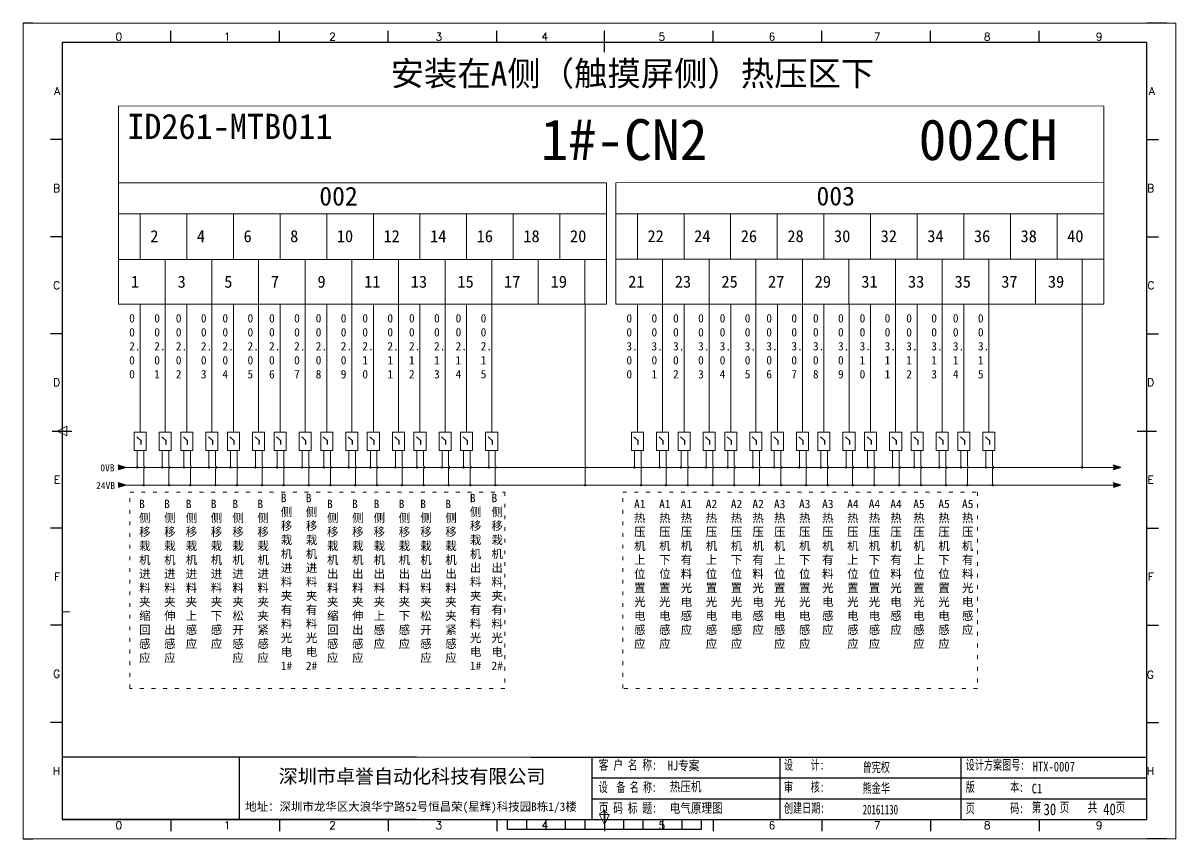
# Model space of a CAD drawing. Extents: x 35123 to 43919, y -4314 to -326.
# Drawn here: x 35934.4 to 36231.4, y -3963.9 to -3753.9 of the extents above; entities that cross this region are included whole.
import ezdxf
from ezdxf.enums import TextEntityAlignment as Align

# ---------------------------------------------------------------- set-up
doc = ezdxf.new("R2010")
doc.units = 0
doc.header["$MEASUREMENT"] = 0
doc.linetypes.add('2', pattern=[15, 1, -2, 1, -2, 1, -2, 1, -2, 1, -2])
doc.linetypes.add('ACAD_ISO02W100', pattern=[15, 12, -3])
for name, color, linetype in [('AE_BOR', 1, 'Continuous'), ('SYMS', 7, 'Continuous'), ('细实线层', 7, 'Continuous')]:
    doc.layers.add(name, color=color, linetype=linetype)
doc.styles.add('Standard0.67', font='', dxfattribs={"width": 0.67})
doc.styles.add('Standard_0.8', font='SimSun.ttf', dxfattribs={"width": 0.8})
doc.styles.add('WD', font='romans.shx', dxfattribs={"bigfont": 'gbcbig.shx'})
doc.styles.add('宋', font='SimSun.ttf', dxfattribs={"width": 0.7})
doc.styles.get('Standard0.67').set_extended_font_data('FangSong_GB2312')

# ---------------------------------------------------------------- blocks, each defined once
blk = doc.blocks.new('gb_a2_a')
for p, q in [((584, 410), (25, 410)), ((25, 410), (25, 10)), ((584, 10), (584, 410)), ((25, 10), (584, 10))]:
    blk.add_line(p, q)
at = {"lineweight": 9, "ltscale": 0.1}
blk.add_line((25, 116.86), (29, 116.86), dxfattribs=at)
at = {"layer": 'AE_BOR', "lineweight": 30}
for p, q in [((10, 420), (4.93, 420)), ((594, 420), (584, 420)), ((4.93, 0), (10, 0)), ((594, 0), (584, 0))]:
    blk.add_line(p, q, dxfattribs=at)
at = {"layer": 'AE_BOR', "color": 1, "lineweight": 15}
for p, q in [((4.93, 420), (598.93, 420)), ((4.93, 0), (4.93, 420)), ((598.93, 420), (598.93, 0)), ((22.5, 210), (27.5, 212.5)), ((27.5, 207.5), (22.5, 210)), ((27.5, 212.5), (27.5, 207.5)), ((304.5, 7.5), (302, 12.5)), ((302, 12.5), (307, 12.5)), ((307, 12.5), (304.5, 7.5)), ((598.93, 0), (4.93, 0))]:
    blk.add_line(p, q, dxfattribs=at)
at = {"layer": 'AE_BOR'}
for p, q in [((81, 410), (81, 416)), ((137, 410), (137, 416)), ((193, 410), (193, 416)), ((249, 410), (249, 416)), ((304.5, 410), (304.5, 416)), ((360.5, 410), (360.5, 416)), ((416.5, 410), (416.5, 416)), ((472.5, 410), (472.5, 416)), ((528.5, 410), (528.5, 416)), ((25, 360), (19, 360)), ((584, 360), (590, 360)), ((25, 310), (19, 310)), ((584, 310), (590, 310)), ((25, 260), (19, 260)), ((584, 260), (590, 260)), ((25, 160), (19, 160)), ((584, 160), (590, 160)), ((25, 110), (19, 110)), ((584, 110), (590, 110)), ((25, 60), (19, 60)), ((584, 60), (590, 60)), ((81, 10), (81, 4)), ((137, 10), (137, 4)), ((193, 10), (193, 4)), ((249, 10), (249, 4)), ((304.5, 10), (304.5, 4)), ((360.5, 10), (360.5, 4)), ((416.5, 10), (416.5, 4)), ((472.5, 10), (472.5, 4)), ((528.5, 10), (528.5, 4))]:
    blk.add_line(p, q, dxfattribs=at)
at = {"layer": 'AE_BOR', "color": 2, "lineweight": 30}
for p, q in [((304.5, 405), (304.5, 415)), ((20, 210), (30, 210)), ((579, 210), (589, 210)), ((304.5, 10), (304.5, 15)), ((304.5, 15), (304.5, 5)), ((254.5, 5), (254.5, 10)), ((264.5, 5), (264.5, 10)), ((274.5, 5), (274.5, 10)), ((284.5, 5), (284.5, 10)), ((294.5, 5), (294.5, 10)), ((304.5, 10), (304.5, 5)), ((314.5, 5), (314.5, 10)), ((324.5, 5), (324.5, 10)), ((334.5, 5), (334.5, 10)), ((344.5, 5), (344.5, 10)), ((354.5, 5), (354.5, 10)), ((254.5, 5), (354.5, 5))]:
    blk.add_line(p, q, dxfattribs=at)
at = {"layer": 'AE_BOR', "style": 'WD'}
for s, p in [('0', (54.27, 411)), ('1', (110.12, 411)), ('2', (164.42, 411)), ('3', (219.22, 411)), ('4', (273.82, 411)), ('5', (334.12, 411)), ('6', (390.81, 411)), ('7', (445.01, 411)), ('8', (501.67, 411)), ('9', (559.4, 411)), ('0', (54.27, 5)), ('1', (110.12, 5)), ('2', (164.42, 5)), ('3', (219.22, 5)), ('4', (273.82, 5)), ('5', (334.12, 5)), ('6', (390.81, 5)), ('7', (445.01, 5)), ('8', (501.67, 5)), ('9', (559.4, 5))]:
    blk.add_text(s, height=4, dxfattribs=at).set_placement(p, align=Align.CENTER)
for s, p in [('A', (24, 385)), ('A', (588.05, 385)), ('B', (24, 335)), ('B', (587.67, 335)), ('C', (24, 285)), ('C', (587.86, 285)), ('D', (24, 235)), ('D', (587.67, 235)), ('E', (24, 185)), ('E', (587.48, 185)), ('F', (24, 135)), ('F', (587.48, 135)), ('F', (587.48, 135)), ('G', (24, 85)), ('G', (587.48, 84.56)), ('H', (24, 35)), ('H', (587.67, 35))]:
    blk.add_text(s, height=4, dxfattribs=at).set_placement(p, align=Align.MIDDLE_RIGHT)
blk = doc.blocks.new('WDDOT')
blk.add_hatch(color=256).paths.add_polyline_path([(0.5, 0, 1), (-0.5, 0, 1)])
blk.add_circle((0, 0), 0.5)

msp = doc.modelspace()

# ---------------------------------------------------------------- hatches: boundary and pattern name
for points in [[(35960.733, -3868.226), (35958.87, -3868.823), (35958.87, -3867.629)], [(36217.077, -3868.226), (36215.214, -3868.823), (36215.214, -3867.629)], [(35960.733, -3872.809), (35958.87, -3873.406), (35958.87, -3872.213)], [(36217.077, -3872.809), (36215.214, -3873.406), (36215.214, -3872.213)]]:
    msp.add_hatch(color=256).paths.add_polyline_path(points)
h = msp.add_hatch(color=256)
edge = h.paths.add_edge_path()
edge.add_arc((35963.776, -3868.234), 0.177, 0, 360)
h = msp.add_hatch(color=256)
edge = h.paths.add_edge_path()
edge.add_arc((35970.233, -3868.234), 0.177, 0, 360)
h = msp.add_hatch(color=256)
edge = h.paths.add_edge_path()
edge.add_arc((35975.79, -3868.234), 0.177, 0, 360)
h = msp.add_hatch(color=256)
edge = h.paths.add_edge_path()
edge.add_arc((35982.246, -3868.234), 0.177, 0, 360)
h = msp.add_hatch(color=256)
edge = h.paths.add_edge_path()
edge.add_arc((35987.803, -3868.234), 0.177, 0, 360)
h = msp.add_hatch(color=256)
edge = h.paths.add_edge_path()
edge.add_arc((35994.259, -3868.234), 0.177, 0, 360)
h = msp.add_hatch(color=256)
edge = h.paths.add_edge_path()
edge.add_arc((35999.816, -3868.234), 0.177, 0, 360)
h = msp.add_hatch(color=256)
edge = h.paths.add_edge_path()
edge.add_arc((36006.273, -3868.234), 0.177, 0, 360)
h = msp.add_hatch(color=256)
edge = h.paths.add_edge_path()
edge.add_arc((36011.829, -3868.234), 0.177, 0, 360)
h = msp.add_hatch(color=256)
edge = h.paths.add_edge_path()
edge.add_arc((36018.286, -3868.234), 0.177, 0, 360)
h = msp.add_hatch(color=256)
edge = h.paths.add_edge_path()
edge.add_arc((36023.842, -3868.234), 0.177, 0, 360)
h = msp.add_hatch(color=256)
edge = h.paths.add_edge_path()
edge.add_arc((36030.299, -3868.234), 0.177, 0, 360)
h = msp.add_hatch(color=256)
edge = h.paths.add_edge_path()
edge.add_arc((36035.856, -3868.234), 0.177, 0, 360)
h = msp.add_hatch(color=256)
edge = h.paths.add_edge_path()
edge.add_arc((36042.312, -3868.234), 0.177, 0, 360)
h = msp.add_hatch(color=256)
edge = h.paths.add_edge_path()
edge.add_arc((36047.869, -3868.234), 0.177, 0, 360)
h = msp.add_hatch(color=256)
edge = h.paths.add_edge_path()
edge.add_arc((36054.325, -3868.234), 0.177, 0, 360)
h = msp.add_hatch(color=256)
edge = h.paths.add_edge_path()
edge.add_arc((36091.874, -3868.235), 0.177, 0, 360)
h = msp.add_hatch(color=256)
edge = h.paths.add_edge_path()
edge.add_arc((36098.331, -3868.235), 0.177, 0, 360)
h = msp.add_hatch(color=256)
edge = h.paths.add_edge_path()
edge.add_arc((36103.887, -3868.235), 0.177, 0, 360)
h = msp.add_hatch(color=256)
edge = h.paths.add_edge_path()
edge.add_arc((36110.344, -3868.235), 0.177, 0, 360)
h = msp.add_hatch(color=256)
edge = h.paths.add_edge_path()
edge.add_arc((36115.901, -3868.235), 0.177, 0, 360)
h = msp.add_hatch(color=256)
edge = h.paths.add_edge_path()
edge.add_arc((36122.357, -3868.235), 0.177, 0, 360)
h = msp.add_hatch(color=256)
edge = h.paths.add_edge_path()
edge.add_arc((36127.914, -3868.235), 0.177, 0, 360)
h = msp.add_hatch(color=256)
edge = h.paths.add_edge_path()
edge.add_arc((36134.37, -3868.235), 0.177, 0, 360)
h = msp.add_hatch(color=256)
edge = h.paths.add_edge_path()
edge.add_arc((36139.927, -3868.235), 0.177, 0, 360)
h = msp.add_hatch(color=256)
edge = h.paths.add_edge_path()
edge.add_arc((36146.384, -3868.235), 0.177, 0, 360)
h = msp.add_hatch(color=256)
edge = h.paths.add_edge_path()
edge.add_arc((36151.94, -3868.235), 0.177, 0, 360)
h = msp.add_hatch(color=256)
edge = h.paths.add_edge_path()
edge.add_arc((36158.397, -3868.235), 0.177, 0, 360)
h = msp.add_hatch(color=256)
edge = h.paths.add_edge_path()
edge.add_arc((36163.953, -3868.235), 0.177, 0, 360)
h = msp.add_hatch(color=256)
edge = h.paths.add_edge_path()
edge.add_arc((36170.41, -3868.235), 0.177, 0, 360)
h = msp.add_hatch(color=256)
edge = h.paths.add_edge_path()
edge.add_arc((36175.967, -3868.235), 0.177, 0, 360)
h = msp.add_hatch(color=256)
edge = h.paths.add_edge_path()
edge.add_arc((36182.423, -3868.235), 0.177, 0, 360)
h = msp.add_hatch(color=256)
edge = h.paths.add_edge_path()
edge.add_arc((36207.21, -3868.226), 0.177, 0, 360)
h = msp.add_hatch(color=256)
edge = h.paths.add_edge_path()
edge.add_arc((35965.482, -3872.818), 0.177, 0, 360)
h = msp.add_hatch(color=256)
edge = h.paths.add_edge_path()
edge.add_arc((35971.938, -3872.818), 0.177, 0, 360)
h = msp.add_hatch(color=256)
edge = h.paths.add_edge_path()
edge.add_arc((35977.495, -3872.818), 0.177, 0, 360)
h = msp.add_hatch(color=256)
edge = h.paths.add_edge_path()
edge.add_arc((35983.951, -3872.818), 0.177, 0, 360)
h = msp.add_hatch(color=256)
edge = h.paths.add_edge_path()
edge.add_arc((35989.508, -3872.818), 0.177, 0, 360)
h = msp.add_hatch(color=256)
edge = h.paths.add_edge_path()
edge.add_arc((35995.965, -3872.818), 0.177, 0, 360)
h = msp.add_hatch(color=256)
edge = h.paths.add_edge_path()
edge.add_arc((36001.521, -3872.818), 0.177, 0, 360)
h = msp.add_hatch(color=256)
edge = h.paths.add_edge_path()
edge.add_arc((36007.978, -3872.818), 0.177, 0, 360)
h = msp.add_hatch(color=256)
edge = h.paths.add_edge_path()
edge.add_arc((36013.534, -3872.817), 0.177, 0, 360)
h = msp.add_hatch(color=256)
edge = h.paths.add_edge_path()
edge.add_arc((36019.991, -3872.817), 0.177, 0, 360)
h = msp.add_hatch(color=256)
edge = h.paths.add_edge_path()
edge.add_arc((36025.548, -3872.817), 0.177, 0, 360)
h = msp.add_hatch(color=256)
edge = h.paths.add_edge_path()
edge.add_arc((36032.004, -3872.817), 0.177, 0, 360)
h = msp.add_hatch(color=256)
edge = h.paths.add_edge_path()
edge.add_arc((36037.561, -3872.817), 0.177, 0, 360)
h = msp.add_hatch(color=256)
edge = h.paths.add_edge_path()
edge.add_arc((36044.017, -3872.817), 0.177, 0, 360)
h = msp.add_hatch(color=256)
edge = h.paths.add_edge_path()
edge.add_arc((36049.574, -3872.817), 0.177, 0, 360)
h = msp.add_hatch(color=256)
edge = h.paths.add_edge_path()
edge.add_arc((36056.031, -3872.817), 0.177, 0, 360)
h = msp.add_hatch(color=256)
edge = h.paths.add_edge_path()
edge.add_arc((36079.14, -3872.818), 0.177, 0, 360)
h = msp.add_hatch(color=256)
edge = h.paths.add_edge_path()
edge.add_arc((36093.579, -3872.818), 0.177, 0, 360)
h = msp.add_hatch(color=256)
edge = h.paths.add_edge_path()
edge.add_arc((36100.036, -3872.818), 0.177, 0, 360)
h = msp.add_hatch(color=256)
edge = h.paths.add_edge_path()
edge.add_arc((36105.593, -3872.818), 0.177, 0, 360)
h = msp.add_hatch(color=256)
edge = h.paths.add_edge_path()
edge.add_arc((36112.049, -3872.818), 0.177, 0, 360)
h = msp.add_hatch(color=256)
edge = h.paths.add_edge_path()
edge.add_arc((36117.606, -3872.818), 0.177, 0, 360)
h = msp.add_hatch(color=256)
edge = h.paths.add_edge_path()
edge.add_arc((36124.062, -3872.818), 0.177, 0, 360)
h = msp.add_hatch(color=256)
edge = h.paths.add_edge_path()
edge.add_arc((36129.619, -3872.818), 0.177, 0, 360)
h = msp.add_hatch(color=256)
edge = h.paths.add_edge_path()
edge.add_arc((36136.076, -3872.818), 0.177, 0, 360)
h = msp.add_hatch(color=256)
edge = h.paths.add_edge_path()
edge.add_arc((36141.632, -3872.818), 0.177, 0, 360)
h = msp.add_hatch(color=256)
edge = h.paths.add_edge_path()
edge.add_arc((36148.089, -3872.818), 0.177, 0, 360)
h = msp.add_hatch(color=256)
edge = h.paths.add_edge_path()
edge.add_arc((36153.645, -3872.818), 0.177, 0, 360)
h = msp.add_hatch(color=256)
edge = h.paths.add_edge_path()
edge.add_arc((36160.102, -3872.818), 0.177, 0, 360)
h = msp.add_hatch(color=256)
edge = h.paths.add_edge_path()
edge.add_arc((36165.659, -3872.818), 0.177, 0, 360)
h = msp.add_hatch(color=256)
edge = h.paths.add_edge_path()
edge.add_arc((36172.115, -3872.818), 0.177, 0, 360)
h = msp.add_hatch(color=256)
edge = h.paths.add_edge_path()
edge.add_arc((36177.672, -3872.818), 0.177, 0, 360)
h = msp.add_hatch(color=256)
edge = h.paths.add_edge_path()
edge.add_arc((36184.128, -3872.818), 0.177, 0, 360)

# ---------------------------------------------------------------- linework, layer by layer
at = {"lineweight": 0}
for p, q in [((36212.757, -3775.222), (35958.984, -3775.204)), ((35958.994, -3826.245), (35958.984, -3775.204)), ((36212.769, -3826.263), (36212.757, -3775.222)), ((36084.683, -3803.005), (35958.982, -3803.005)), ((35964.551, -3814.686), (35964.551, -3803.005)), ((35976.564, -3814.686), (35976.564, -3803.005)), ((35988.577, -3814.686), (35988.577, -3803.005)), ((36000.59, -3814.686), (36000.59, -3803.005)), ((36012.603, -3814.686), (36012.603, -3803.005)), ((36024.617, -3814.686), (36024.617, -3803.005)), ((36036.63, -3814.686), (36036.63, -3803.005)), ((36048.643, -3814.686), (36048.643, -3803.005)), ((36060.656, -3814.686), (36060.656, -3803.005)), ((36072.669, -3814.686), (36072.669, -3803.005)), ((36084.683, -3814.686), (36084.683, -3803.005)), ((36087.092, -3802.987), (36212.764, -3802.985)), ((36092.634, -3814.679), (36092.634, -3802.999)), ((36104.648, -3814.679), (36104.648, -3802.999)), ((36116.661, -3814.679), (36116.661, -3802.999)), ((36128.674, -3814.679), (36128.674, -3802.999)), ((36140.687, -3814.679), (36140.687, -3802.999)), ((36152.7, -3814.679), (36152.7, -3802.999)), ((36164.714, -3814.679), (36164.714, -3802.999)), ((36176.727, -3814.679), (36176.727, -3802.999)), ((36188.74, -3814.679), (36188.74, -3802.999)), ((36200.753, -3814.679), (36200.753, -3802.999)), ((35958.994, -3814.686), (36084.683, -3814.686)), ((35958.994, -3814.686), (35964.551, -3814.686)), ((35971.007, -3826.245), (35971.007, -3814.686)), ((35983.02, -3826.245), (35983.02, -3814.686)), ((35995.034, -3826.245), (35995.034, -3814.686)), ((36007.047, -3826.245), (36007.047, -3814.686)), ((36019.06, -3826.245), (36019.06, -3814.686)), ((36031.073, -3826.245), (36031.073, -3814.686)), ((36043.086, -3826.245), (36043.086, -3814.686)), ((36055.1, -3826.245), (36055.1, -3814.686)), ((36067.113, -3826.245), (36067.113, -3814.686)), ((36079.126, -3826.245), (36079.126, -3814.686)), ((36087.078, -3814.679), (36212.766, -3814.679)), ((36087.078, -3814.679), (36092.634, -3814.679)), ((36099.091, -3826.238), (36099.091, -3814.679)), ((36111.104, -3826.238), (36111.104, -3814.679)), ((36123.117, -3826.238), (36123.117, -3814.679)), ((36135.131, -3826.238), (36135.131, -3814.679)), ((36147.144, -3826.238), (36147.144, -3814.679)), ((36159.157, -3826.238), (36159.157, -3814.679)), ((36171.17, -3826.238), (36171.17, -3814.679)), ((36183.183, -3826.238), (36183.183, -3814.679)), ((36195.197, -3826.238), (36195.197, -3814.679)), ((36207.21, -3826.238), (36207.21, -3814.679)), ((35958.994, -3826.245), (36084.682, -3826.245)), ((35964.551, -3826.245), (35964.551, -3859.16)), ((35971.007, -3826.245), (35971.007, -3859.16)), ((35976.564, -3826.245), (35976.564, -3859.16)), ((35983.02, -3826.245), (35983.02, -3859.16)), ((35988.577, -3826.245), (35988.577, -3859.16)), ((35995.034, -3826.245), (35995.034, -3859.16)), ((36000.59, -3826.245), (36000.59, -3859.16)), ((36007.047, -3826.245), (36007.047, -3859.16)), ((36012.603, -3826.245), (36012.603, -3859.16)), ((36019.06, -3826.245), (36019.06, -3859.16)), ((36024.617, -3826.245), (36024.617, -3859.16)), ((36031.073, -3826.245), (36031.073, -3859.16)), ((36036.63, -3826.245), (36036.63, -3859.16)), ((36043.086, -3826.245), (36043.086, -3859.16)), ((36048.643, -3826.245), (36048.643, -3859.16)), ((36055.1, -3826.245), (36055.1, -3859.16)), ((36079.14, -3826.245), (36079.14, -3867.924)), ((36087.092, -3826.245), (36212.769, -3826.263)), ((36092.648, -3826.245), (36092.648, -3859.16)), ((36099.105, -3826.245), (36099.105, -3859.16)), ((36104.662, -3826.245), (36104.662, -3859.16)), ((36111.118, -3826.245), (36111.118, -3859.16)), ((36116.675, -3826.245), (36116.675, -3859.16)), ((36123.131, -3826.245), (36123.131, -3859.16)), ((36128.688, -3826.245), (36128.688, -3859.16)), ((36135.145, -3826.245), (36135.145, -3859.16)), ((36140.701, -3826.245), (36140.701, -3859.16)), ((36147.158, -3826.245), (36147.158, -3859.16)), ((36152.714, -3826.245), (36152.714, -3859.16)), ((36159.171, -3826.245), (36159.171, -3859.16)), ((36164.728, -3826.245), (36164.728, -3859.16)), ((36171.184, -3826.245), (36171.184, -3859.16)), ((36176.741, -3826.245), (36176.741, -3859.16)), ((36183.197, -3826.245), (36183.197, -3859.16)), ((36207.21, -3826.245), (36207.21, -3868.226)), ((35963.776, -3863.891), (35963.776, -3868.234)), ((35965.482, -3863.891), (35965.482, -3867.924)), ((35970.233, -3863.891), (35970.233, -3868.234)), ((35971.938, -3863.891), (35971.938, -3867.924)), ((35975.79, -3863.891), (35975.79, -3868.234)), ((35977.495, -3863.891), (35977.495, -3867.924)), ((35982.246, -3863.891), (35982.246, -3868.234)), ((35983.951, -3863.891), (35983.951, -3867.924)), ((35987.803, -3863.891), (35987.803, -3868.234)), ((35989.508, -3863.891), (35989.508, -3867.924)), ((35994.259, -3863.891), (35994.259, -3868.234)), ((35995.965, -3863.891), (35995.965, -3867.924)), ((35999.816, -3863.891), (35999.816, -3868.234)), ((36001.521, -3863.891), (36001.521, -3867.924)), ((36006.273, -3863.891), (36006.273, -3868.234)), ((36007.978, -3863.891), (36007.978, -3867.924)), ((36011.829, -3863.89), (36011.829, -3868.234)), ((36013.534, -3863.89), (36013.534, -3867.924)), ((36018.286, -3863.89), (36018.286, -3868.234)), ((36019.991, -3863.89), (36019.991, -3867.924)), ((36023.842, -3863.89), (36023.842, -3868.234)), ((36025.548, -3863.89), (36025.548, -3867.924)), ((36030.299, -3863.89), (36030.299, -3868.234)), ((36032.004, -3863.89), (36032.004, -3867.924)), ((36035.856, -3863.89), (36035.856, -3868.234)), ((36037.561, -3863.89), (36037.561, -3867.924)), ((36042.312, -3863.89), (36042.312, -3868.234)), ((36044.017, -3863.89), (36044.017, -3867.924)), ((36047.869, -3863.89), (36047.869, -3868.234)), ((36049.574, -3863.89), (36049.574, -3867.924)), ((36054.325, -3863.89), (36054.325, -3868.234)), ((36056.031, -3863.89), (36056.031, -3867.924)), ((36091.874, -3863.891), (36091.874, -3868.235)), ((36093.579, -3863.891), (36093.579, -3867.924)), ((36098.331, -3863.891), (36098.331, -3868.235)), ((36100.036, -3863.891), (36100.036, -3867.924)), ((36103.887, -3863.891), (36103.887, -3868.235)), ((36105.593, -3863.891), (36105.593, -3867.924)), ((36110.344, -3863.891), (36110.344, -3868.235)), ((36112.049, -3863.891), (36112.049, -3867.924)), ((36115.901, -3863.891), (36115.901, -3868.235)), ((36117.606, -3863.891), (36117.606, -3867.924)), ((36122.357, -3863.891), (36122.357, -3868.235)), ((36124.062, -3863.891), (36124.062, -3867.924)), ((36127.914, -3863.891), (36127.914, -3868.235)), ((36129.619, -3863.891), (36129.619, -3867.924)), ((36134.37, -3863.891), (36134.37, -3868.235)), ((36136.076, -3863.891), (36136.076, -3867.924)), ((36139.927, -3863.891), (36139.927, -3868.235)), ((36141.632, -3863.891), (36141.632, -3867.924)), ((36146.384, -3863.891), (36146.384, -3868.235)), ((36148.089, -3863.891), (36148.089, -3867.924)), ((36151.94, -3863.891), (36151.94, -3868.235)), ((36153.645, -3863.891), (36153.645, -3867.924)), ((36158.397, -3863.891), (36158.397, -3868.235)), ((36160.102, -3863.891), (36160.102, -3867.924)), ((36163.953, -3863.891), (36163.953, -3868.235)), ((36165.659, -3863.891), (36165.659, -3867.924)), ((36170.41, -3863.891), (36170.41, -3868.235)), ((36172.115, -3863.891), (36172.115, -3867.924)), ((36175.967, -3863.891), (36175.967, -3868.235)), ((36177.672, -3863.891), (36177.672, -3867.924)), ((36182.423, -3863.891), (36182.423, -3868.235)), ((36184.128, -3863.891), (36184.128, -3867.924)), ((35960.733, -3868.226), (36217.077, -3868.226)), ((35965.482, -3868.529), (35965.482, -3872.809)), ((35971.938, -3868.529), (35971.938, -3872.809)), ((35977.495, -3868.529), (35977.495, -3872.809)), ((35983.951, -3868.529), (35983.951, -3872.809)), ((35989.508, -3868.529), (35989.508, -3872.809)), ((35995.965, -3868.529), (35995.965, -3872.809)), ((36001.521, -3868.529), (36001.521, -3872.809)), ((36007.978, -3868.529), (36007.978, -3872.809)), ((36013.534, -3868.529), (36013.534, -3872.809)), ((36019.991, -3868.529), (36019.991, -3872.809)), ((36025.548, -3868.529), (36025.548, -3872.809)), ((36032.004, -3868.529), (36032.004, -3872.809)), ((36037.561, -3868.529), (36037.561, -3872.809)), ((36044.017, -3868.529), (36044.017, -3872.809)), ((36049.574, -3868.529), (36049.574, -3872.809)), ((36056.031, -3868.529), (36056.031, -3872.809)), ((36079.14, -3868.529), (36079.14, -3872.809)), ((36093.579, -3868.529), (36093.579, -3872.81)), ((36100.036, -3868.529), (36100.036, -3872.81)), ((36105.593, -3868.529), (36105.593, -3872.81)), ((36112.049, -3868.529), (36112.049, -3872.81)), ((36117.606, -3868.529), (36117.606, -3872.81)), ((36124.062, -3868.529), (36124.062, -3872.81)), ((36129.619, -3868.529), (36129.619, -3872.81)), ((36136.076, -3868.529), (36136.076, -3872.81)), ((36141.632, -3868.529), (36141.632, -3872.81)), ((36148.089, -3868.529), (36148.089, -3872.81)), ((36153.645, -3868.529), (36153.645, -3872.81)), ((36160.102, -3868.529), (36160.102, -3872.81)), ((36165.659, -3868.529), (36165.659, -3872.81)), ((36172.115, -3868.529), (36172.115, -3872.81)), ((36177.672, -3868.529), (36177.672, -3872.81)), ((36184.128, -3868.529), (36184.128, -3872.81)), ((35960.733, -3872.809), (36217.077, -3872.809))]:
    msp.add_line(p, q, dxfattribs=at)
at = {"linetype": 'ACAD_ISO02W100'}
for p, q in [((35964.762, -3861.43), (35963.656, -3860.357)), ((35971.219, -3861.43), (35970.113, -3860.357)), ((35976.775, -3861.43), (35975.669, -3860.357)), ((35983.232, -3861.43), (35982.126, -3860.357)), ((35988.789, -3861.43), (35987.683, -3860.357)), ((35995.245, -3861.43), (35994.139, -3860.357)), ((36000.802, -3861.43), (35999.696, -3860.357)), ((36007.258, -3861.43), (36006.152, -3860.357)), ((36012.815, -3861.429), (36011.709, -3860.357)), ((36019.272, -3861.429), (36018.166, -3860.357)), ((36024.828, -3861.429), (36023.722, -3860.357)), ((36031.285, -3861.429), (36030.179, -3860.357)), ((36036.841, -3861.429), (36035.735, -3860.357)), ((36043.298, -3861.429), (36042.192, -3860.357)), ((36048.855, -3861.429), (36047.749, -3860.357)), ((36055.311, -3861.429), (36054.205, -3860.357)), ((36092.86, -3861.43), (36091.754, -3860.358)), ((36099.317, -3861.43), (36098.21, -3860.358)), ((36104.873, -3861.43), (36103.767, -3860.358)), ((36111.33, -3861.43), (36110.224, -3860.358)), ((36116.886, -3861.43), (36115.78, -3860.358)), ((36123.343, -3861.43), (36122.237, -3860.358)), ((36128.9, -3861.43), (36127.793, -3860.358)), ((36135.356, -3861.43), (36134.25, -3860.358)), ((36140.913, -3861.43), (36139.807, -3860.358)), ((36147.369, -3861.43), (36146.263, -3860.358)), ((36152.926, -3861.43), (36151.82, -3860.358)), ((36159.383, -3861.43), (36158.276, -3860.358)), ((36164.939, -3861.43), (36163.833, -3860.358)), ((36171.396, -3861.43), (36170.29, -3860.358)), ((36176.952, -3861.43), (36175.846, -3860.358)), ((36183.409, -3861.43), (36182.303, -3860.358)), ((35964.76, -3862.336), (35964.762, -3861.43)), ((35971.216, -3862.336), (35971.219, -3861.43)), ((35976.773, -3862.336), (35976.775, -3861.43)), ((35983.23, -3862.336), (35983.232, -3861.43)), ((35988.786, -3862.336), (35988.789, -3861.43)), ((35995.243, -3862.336), (35995.245, -3861.43)), ((36000.799, -3862.336), (36000.802, -3861.43)), ((36007.256, -3862.336), (36007.258, -3861.43)), ((36012.813, -3862.336), (36012.815, -3861.429)), ((36019.269, -3862.336), (36019.272, -3861.429)), ((36024.826, -3862.336), (36024.828, -3861.429)), ((36031.282, -3862.336), (36031.285, -3861.429)), ((36036.839, -3862.336), (36036.841, -3861.429)), ((36043.296, -3862.336), (36043.298, -3861.429)), ((36048.852, -3862.336), (36048.855, -3861.429)), ((36055.309, -3862.336), (36055.311, -3861.429)), ((36092.858, -3862.337), (36092.86, -3861.43)), ((36099.314, -3862.337), (36099.317, -3861.43)), ((36104.871, -3862.337), (36104.873, -3861.43)), ((36111.327, -3862.337), (36111.33, -3861.43)), ((36116.884, -3862.337), (36116.886, -3861.43)), ((36123.341, -3862.337), (36123.343, -3861.43)), ((36128.897, -3862.337), (36128.9, -3861.43)), ((36135.354, -3862.337), (36135.356, -3861.43)), ((36140.91, -3862.337), (36140.913, -3861.43)), ((36147.367, -3862.337), (36147.369, -3861.43)), ((36152.924, -3862.337), (36152.926, -3861.43)), ((36159.38, -3862.337), (36159.383, -3861.43)), ((36164.937, -3862.337), (36164.939, -3861.43)), ((36171.393, -3862.337), (36171.396, -3861.43)), ((36176.95, -3862.337), (36176.952, -3861.43)), ((36183.407, -3862.337), (36183.409, -3861.43))]:
    msp.add_line(p, q, dxfattribs=at)
for p, q in [((35960.733, -3868.226), (35958.87, -3867.629)), ((35960.733, -3868.226), (35958.87, -3868.823)), ((36217.077, -3868.226), (36215.214, -3867.629)), ((36217.077, -3868.226), (36215.214, -3868.823)), ((35960.733, -3872.809), (35958.87, -3872.213)), ((35960.733, -3872.809), (35958.87, -3873.406)), ((36217.077, -3872.809), (36215.214, -3872.213)), ((36217.077, -3872.809), (36215.214, -3873.406)), ((35990.061, -3942.785), (35990.061, -3958.87)), ((36080.874, -3948.146), (36125.125, -3948.146)), ((36125.125, -3948.146), (36193.911, -3948.146)), ((36193.911, -3948.146), (36223.908, -3948.146)), ((36080.874, -3953.508), (36125.125, -3953.508)), ((36125.125, -3953.508), (36193.911, -3953.508)), ((36193.911, -3953.508), (36223.908, -3953.508)), ((36065.175, -3958.87), (36125.125, -3958.87)), ((36125.125, -3958.87), (36193.911, -3958.87))]:
    msp.add_line(p, q)
at = {"linetype": '2', "lineweight": 0}
for p, q in [((35961.872, -3874.593), (36058.481, -3874.593)), ((35961.872, -3925.151), (35961.872, -3874.593)), ((36058.481, -3874.593), (36058.481, -3925.151)), ((36088.871, -3874.593), (36180.217, -3874.593)), ((36088.871, -3925.151), (36088.871, -3874.593)), ((36180.217, -3874.593), (36180.217, -3925.151)), ((36058.481, -3925.151), (35961.872, -3925.151)), ((36180.217, -3925.151), (36088.871, -3925.151))]:
    msp.add_line(p, q, dxfattribs=at)
at = {"ltscale": 2}
for p, q in [((36035.713, -3942.785), (35944.408, -3942.785)), ((36065.175, -3942.785), (36223.908, -3942.785)), ((36080.874, -3942.785), (36080.874, -3958.87)), ((36129.439, -3958.87), (36129.439, -3942.785)), ((36176.02, -3958.87), (36176.02, -3942.785)), ((36035.713, -3958.87), (35944.408, -3958.87)), ((36193.911, -3958.87), (36223.908, -3958.87))]:
    msp.add_line(p, q, dxfattribs=at)
at = {"lineweight": 9, "ltscale": 0.1}
for p, q in [((36035.713, -3942.785), (36065.175, -3942.785)), ((36035.713, -3958.87), (36065.175, -3958.87)), ((36063.818, -3958.87), (36063.818, -3958.87)), ((36063.818, -3958.87), (36063.818, -3958.87))]:
    msp.add_line(p, q, dxfattribs=at)
at = {"lineweight": 0}
for points in [[(35962.997, -3859.16), (35966.104, -3859.16), (35966.104, -3863.891), (35962.997, -3863.891)], [(35969.454, -3859.16), (35972.561, -3859.16), (35972.561, -3863.891), (35969.454, -3863.891)], [(35975.01, -3859.16), (35978.118, -3859.16), (35978.118, -3863.891), (35975.01, -3863.891)], [(35981.467, -3859.16), (35984.574, -3859.16), (35984.574, -3863.891), (35981.467, -3863.891)], [(35987.023, -3859.16), (35990.131, -3859.16), (35990.131, -3863.891), (35987.023, -3863.891)], [(35993.48, -3859.16), (35996.587, -3859.16), (35996.587, -3863.891), (35993.48, -3863.891)], [(35999.037, -3859.16), (36002.144, -3859.16), (36002.144, -3863.891), (35999.037, -3863.891)], [(36005.493, -3859.16), (36008.601, -3859.16), (36008.601, -3863.891), (36005.493, -3863.891)], [(36011.05, -3859.16), (36014.157, -3859.16), (36014.157, -3863.89), (36011.05, -3863.89)], [(36017.506, -3859.16), (36020.614, -3859.16), (36020.614, -3863.89), (36017.506, -3863.89)], [(36023.063, -3859.16), (36026.17, -3859.16), (36026.17, -3863.89), (36023.063, -3863.89)], [(36029.52, -3859.16), (36032.627, -3859.16), (36032.627, -3863.89), (36029.52, -3863.89)], [(36035.076, -3859.16), (36038.184, -3859.16), (36038.184, -3863.89), (36035.076, -3863.89)], [(36041.533, -3859.16), (36044.64, -3859.16), (36044.64, -3863.89), (36041.533, -3863.89)], [(36047.089, -3859.16), (36050.197, -3859.16), (36050.197, -3863.89), (36047.089, -3863.89)], [(36053.546, -3859.16), (36056.653, -3859.16), (36056.653, -3863.89), (36053.546, -3863.89)], [(36091.095, -3859.16), (36094.202, -3859.16), (36094.202, -3863.891), (36091.095, -3863.891)], [(36097.551, -3859.16), (36100.659, -3859.16), (36100.659, -3863.891), (36097.551, -3863.891)], [(36103.108, -3859.16), (36106.215, -3859.16), (36106.215, -3863.891), (36103.108, -3863.891)], [(36109.565, -3859.16), (36112.672, -3859.16), (36112.672, -3863.891), (36109.565, -3863.891)], [(36115.121, -3859.16), (36118.229, -3859.16), (36118.229, -3863.891), (36115.121, -3863.891)], [(36121.578, -3859.16), (36124.685, -3859.16), (36124.685, -3863.891), (36121.578, -3863.891)], [(36127.134, -3859.16), (36130.242, -3859.16), (36130.242, -3863.891), (36127.134, -3863.891)], [(36133.591, -3859.16), (36136.698, -3859.16), (36136.698, -3863.891), (36133.591, -3863.891)], [(36139.148, -3859.16), (36142.255, -3859.16), (36142.255, -3863.891), (36139.148, -3863.891)], [(36145.604, -3859.16), (36148.712, -3859.16), (36148.712, -3863.891), (36145.604, -3863.891)], [(36151.161, -3859.16), (36154.268, -3859.16), (36154.268, -3863.891), (36151.161, -3863.891)], [(36157.617, -3859.16), (36160.725, -3859.16), (36160.725, -3863.891), (36157.617, -3863.891)], [(36163.174, -3859.16), (36166.281, -3859.16), (36166.281, -3863.891), (36163.174, -3863.891)], [(36169.631, -3859.16), (36172.738, -3859.16), (36172.738, -3863.891), (36169.631, -3863.891)], [(36175.187, -3859.16), (36178.295, -3859.16), (36178.295, -3863.891), (36175.187, -3863.891)], [(36181.644, -3859.16), (36184.751, -3859.16), (36184.751, -3863.891), (36181.644, -3863.891)]]:
    msp.add_lwpolyline(points, close=True, dxfattribs=at)
for centre in [(35963.776, -3868.234), (35970.233, -3868.234), (35975.79, -3868.234), (35982.246, -3868.234), (35987.803, -3868.234), (35994.259, -3868.234), (35999.816, -3868.234), (36006.273, -3868.234), (36011.829, -3868.234), (36018.286, -3868.234), (36023.842, -3868.234), (36030.299, -3868.234), (36035.856, -3868.234), (36042.312, -3868.234), (36047.869, -3868.234), (36054.325, -3868.234), (36091.874, -3868.235), (36098.331, -3868.235), (36103.887, -3868.235), (36110.344, -3868.235), (36115.901, -3868.235), (36122.357, -3868.235), (36127.914, -3868.235), (36134.37, -3868.235), (36139.927, -3868.235), (36146.384, -3868.235), (36151.94, -3868.235), (36158.397, -3868.235), (36163.953, -3868.235), (36170.41, -3868.235), (36175.967, -3868.235), (36182.423, -3868.235), (36207.21, -3868.226), (35965.482, -3872.818), (35971.938, -3872.818), (35977.495, -3872.818), (35983.951, -3872.818), (35989.508, -3872.818), (35995.965, -3872.818), (36001.521, -3872.818), (36007.978, -3872.818), (36013.534, -3872.817), (36019.991, -3872.817), (36025.548, -3872.817), (36032.004, -3872.817), (36037.561, -3872.817), (36044.017, -3872.817), (36049.574, -3872.817), (36056.031, -3872.817), (36079.14, -3872.818), (36093.579, -3872.818), (36100.036, -3872.818), (36105.593, -3872.818), (36112.049, -3872.818), (36117.606, -3872.818), (36124.062, -3872.818), (36129.619, -3872.818), (36136.076, -3872.818), (36141.632, -3872.818), (36148.089, -3872.818), (36153.645, -3872.818), (36160.102, -3872.818), (36165.659, -3872.818), (36172.115, -3872.818), (36177.672, -3872.818), (36184.128, -3872.818)]:
    msp.add_circle(centre, 0.177)
for centre in [(35965.482, -3868.226), (35971.938, -3868.226), (35977.495, -3868.226), (35983.951, -3868.226), (35989.508, -3868.226), (35995.965, -3868.226), (36001.521, -3868.226), (36007.978, -3868.226), (36013.534, -3868.226), (36019.991, -3868.226), (36025.548, -3868.226), (36032.004, -3868.226), (36037.561, -3868.226), (36044.017, -3868.226), (36049.574, -3868.226), (36056.031, -3868.226), (36079.14, -3868.226), (36093.579, -3868.227), (36100.036, -3868.227), (36105.593, -3868.227), (36112.049, -3868.227), (36117.606, -3868.227), (36124.062, -3868.227), (36129.619, -3868.227), (36136.076, -3868.227), (36141.632, -3868.227), (36148.089, -3868.227), (36153.645, -3868.227), (36160.102, -3868.227), (36165.659, -3868.227), (36172.115, -3868.227), (36177.672, -3868.227), (36184.128, -3868.227)]:
    msp.add_arc(centre, 0.302, 270, 90, dxfattribs=at)
at = {"layer": '细实线层', "lineweight": 0}
for p, q in [((36073.928, -3794.967), (35958.988, -3794.991)), ((36073.928, -3794.967), (36079.467, -3794.967)), ((36084.683, -3794.967), (36079.467, -3794.967)), ((36084.683, -3803.005), (36084.683, -3794.967)), ((36212.762, -3794.935), (36087.078, -3794.961)), ((36087.078, -3826.238), (36087.078, -3794.961)), ((36084.683, -3814.686), (36084.682, -3826.245))]:
    msp.add_line(p, q, dxfattribs=at)

# ---------------------------------------------------------------- block references
at = {"xscale": 0.5, "yscale": 0.5, "zscale": 0.5}
msp.add_blockref('gb_a2_a', (35931.908, -3963.87), dxfattribs=at)
at = {"layer": 'SYMS', "lineweight": -3, "xscale": 0.2249999999999091, "yscale": 0.2250000000000227, "zscale": 0.225}
for p in [(35963.776, -3868.234), (35963.776, -3868.234), (35970.233, -3868.234), (35970.233, -3868.234), (35975.79, -3868.234), (35975.79, -3868.234), (35982.246, -3868.234), (35982.246, -3868.234), (35987.803, -3868.234), (35987.803, -3868.234), (35994.259, -3868.234), (35994.259, -3868.234), (35999.816, -3868.234), (35999.816, -3868.234), (36006.273, -3868.234), (36006.273, -3868.234), (36011.829, -3868.234), (36011.829, -3868.234), (36018.286, -3868.234), (36018.286, -3868.234), (36023.842, -3868.234), (36023.842, -3868.234), (36030.299, -3868.234), (36030.299, -3868.234), (36035.856, -3868.234), (36035.856, -3868.234), (36042.312, -3868.234), (36042.312, -3868.234), (36047.869, -3868.234), (36047.869, -3868.234), (36054.325, -3868.234), (36054.325, -3868.234), (36091.874, -3868.235), (36091.874, -3868.235), (36098.331, -3868.235), (36098.331, -3868.235), (36103.887, -3868.235), (36103.887, -3868.235), (36110.344, -3868.235), (36110.344, -3868.235), (36115.901, -3868.235), (36115.901, -3868.235), (36122.357, -3868.235), (36122.357, -3868.235), (36127.914, -3868.235), (36127.914, -3868.235), (36134.37, -3868.235), (36134.37, -3868.235), (36139.927, -3868.235), (36139.927, -3868.235), (36146.384, -3868.235), (36146.384, -3868.235), (36151.94, -3868.235), (36151.94, -3868.235), (36158.397, -3868.235), (36158.397, -3868.235), (36163.953, -3868.235), (36163.953, -3868.235), (36170.41, -3868.235), (36170.41, -3868.235), (36175.967, -3868.235), (36175.967, -3868.235), (36182.423, -3868.235), (36182.423, -3868.235), (36207.21, -3868.226), (36207.21, -3868.226), (35965.482, -3872.818), (35965.482, -3872.818), (35971.938, -3872.818), (35971.938, -3872.818), (35977.495, -3872.818), (35977.495, -3872.818), (35983.951, -3872.818), (35983.951, -3872.818), (35989.508, -3872.818), (35989.508, -3872.818), (35995.965, -3872.818), (35995.965, -3872.818), (36001.521, -3872.818), (36001.521, -3872.818), (36007.978, -3872.818), (36007.978, -3872.818), (36013.534, -3872.817), (36013.534, -3872.817), (36019.991, -3872.817), (36019.991, -3872.817), (36025.548, -3872.817), (36025.548, -3872.817), (36032.004, -3872.817), (36032.004, -3872.817), (36037.561, -3872.817), (36037.561, -3872.817), (36044.017, -3872.817), (36044.017, -3872.817), (36049.574, -3872.817), (36049.574, -3872.817), (36056.031, -3872.817), (36056.031, -3872.817), (36079.14, -3872.818), (36079.14, -3872.818), (36093.579, -3872.818), (36093.579, -3872.818), (36100.036, -3872.818), (36100.036, -3872.818), (36105.593, -3872.818), (36105.593, -3872.818), (36112.049, -3872.818), (36112.049, -3872.818), (36117.606, -3872.818), (36117.606, -3872.818), (36124.062, -3872.818), (36124.062, -3872.818), (36129.619, -3872.818), (36129.619, -3872.818), (36136.076, -3872.818), (36136.076, -3872.818), (36141.632, -3872.818), (36141.632, -3872.818), (36148.089, -3872.818), (36148.089, -3872.818), (36153.645, -3872.818), (36153.645, -3872.818), (36160.102, -3872.818), (36160.102, -3872.818), (36165.659, -3872.818), (36165.659, -3872.818), (36172.115, -3872.818), (36172.115, -3872.818), (36177.672, -3872.818), (36177.672, -3872.818), (36184.128, -3872.818), (36184.128, -3872.818)]:
    msp.add_blockref('WDDOT', p, dxfattribs=at)

# ---------------------------------------------------------------- texts
at = {"lineweight": 0, "attachment_point": 1}
for s, insert, char_height, width in [('{\\fSimSun|b0|i0|c134|p2;安装在A侧（触摸屏侧）热压区下}', (36029.065, -3763.694), 6.3, 169.66201), ('{\\fSimSun|b0|i0|c134|p2;ID261-MTB011}', (35961.198, -3777.216), 6.48, 79.50995), ('{\\fSimSun|b0|i0|c134|p2;1#-CN2  }', (36067.707, -3778.605), 10.53, 52.20126), ('{\\fSimSun|b0|i0|c134|p2;002CH  }', (36165.074, -3778.605), 10.53, 52.20126), ('{\\fSimSun|b0|i0|c134|p2;002}', (36010.683, -3795.982), 4.86, 21.99547), ('{\\fSimSun|b0|i0|c134|p2;003}', (36138.773, -3795.952), 4.86, 21.99547), ('{\\fSimSun|b0|i0|c134|p2;2}', (35967.152, -3807.168), 3.09582, 6.79376), ('{\\fSimSun|b0|i0|c134|p2;4}', (35979.165, -3807.168), 3.09582, 6.79376), ('{\\fSimSun|b0|i0|c134|p2;6}', (35991.178, -3807.168), 3.09582, 6.79376), ('{\\fSimSun|b0|i0|c134|p2;8}', (36003.191, -3807.168), 3.09582, 6.79376), ('{\\fSimSun|b0|i0|c134|p2;10}', (36015.205, -3807.168), 3.09582, 6.79376), ('{\\fSimSun|b0|i0|c134|p2;12}', (36027.218, -3807.168), 3.09582, 6.79376), ('{\\fSimSun|b0|i0|c134|p2;14}', (36039.231, -3807.168), 3.09582, 6.79376), ('{\\fSimSun|b0|i0|c134|p2;16}', (36051.244, -3807.168), 3.09582, 6.79376), ('{\\fSimSun|b0|i0|c134|p2;18}', (36063.257, -3807.168), 3.09582, 6.79376), ('{\\fSimSun|b0|i0|c134|p2;20}', (36075.271, -3807.168), 3.09582, 6.79376), ('{\\fSimSun|b0|i0|c134|p2;22}', (36095.235, -3807.162), 3.09582, 6.79376), ('{\\fSimSun|b0|i0|c134|p2;24}', (36107.249, -3807.162), 3.09582, 6.79376), ('{\\fSimSun|b0|i0|c134|p2;26}', (36119.262, -3807.162), 3.09582, 6.79376), ('{\\fSimSun|b0|i0|c134|p2;28}', (36131.275, -3807.162), 3.09582, 6.79376), ('{\\fSimSun|b0|i0|c134|p2;30}', (36143.288, -3807.162), 3.09582, 6.79376), ('{\\fSimSun|b0|i0|c134|p2;32}', (36155.301, -3807.162), 3.09582, 6.79376), ('{\\fSimSun|b0|i0|c134|p2;34}', (36167.315, -3807.162), 3.09582, 6.79376), ('{\\fSimSun|b0|i0|c134|p2;36}', (36179.328, -3807.162), 3.09582, 6.79376), ('{\\fSimSun|b0|i0|c134|p2;38}', (36191.341, -3807.162), 3.09582, 6.79376), ('{\\fSimSun|b0|i0|c134|p2;40}', (36203.354, -3807.162), 3.09582, 6.79376), ('{\\fSimSun|b0|i0|c134|p2;1}', (35962.176, -3818.893), 3.09582, 6.79376), ('{\\fSimSun|b0|i0|c134|p2;3}', (35974.189, -3818.893), 3.09582, 6.79376), ('{\\fSimSun|b0|i0|c134|p2;5}', (35986.202, -3818.893), 3.09582, 6.79376), ('{\\fSimSun|b0|i0|c134|p2;7}', (35998.216, -3818.893), 3.09582, 6.79376), ('{\\fSimSun|b0|i0|c134|p2;9}', (36010.229, -3818.893), 3.09582, 6.79376), ('{\\fSimSun|b0|i0|c134|p2;11}', (36022.242, -3818.893), 3.09582, 6.79376), ('{\\fSimSun|b0|i0|c134|p2;13}', (36034.255, -3818.893), 3.09582, 6.79376), ('{\\fSimSun|b0|i0|c134|p2;15}', (36046.268, -3818.893), 3.09582, 6.79376), ('{\\fSimSun|b0|i0|c134|p2;17}', (36058.282, -3818.893), 3.09582, 6.79376), ('{\\fSimSun|b0|i0|c134|p2;19}', (36070.295, -3818.893), 3.09582, 6.79376), ('{\\fSimSun|b0|i0|c134|p2;21}', (36090.26, -3818.887), 3.09582, 6.79376), ('{\\fSimSun|b0|i0|c134|p2;23}', (36102.273, -3818.887), 3.09582, 6.79376), ('{\\fSimSun|b0|i0|c134|p2;25}', (36114.286, -3818.887), 3.09582, 6.79376), ('{\\fSimSun|b0|i0|c134|p2;27}', (36126.299, -3818.887), 3.09582, 6.79376), ('{\\fSimSun|b0|i0|c134|p2;29}', (36138.313, -3818.887), 3.09582, 6.79376), ('{\\fSimSun|b0|i0|c134|p2;31}', (36150.326, -3818.887), 3.09582, 6.79376), ('{\\fSimSun|b0|i0|c134|p2;33}', (36162.339, -3818.887), 3.09582, 6.79376), ('{\\fSimSun|b0|i0|c134|p2;35}', (36174.352, -3818.887), 3.09582, 6.79376), ('{\\fSimSun|b0|i0|c134|p2;37}', (36186.365, -3818.887), 3.09582, 6.79376), ('{\\fSimSun|b0|i0|c134|p2;39}', (36198.379, -3818.887), 3.09582, 6.79376), ('{\\f@SimHei|b0|i0|c134|p49;0\\P0\\P2.\\P0\\P0}', (35961.711, -3828.767), 2.16, 3.85255), ('{\\f@SimHei|b0|i0|c134|p49;0\\P0\\P2.\\P0\\P1}', (35968.167, -3828.767), 2.16, 3.85255), ('{\\f@SimHei|b0|i0|c134|p49;0\\P0\\P2.\\P0\\P2}', (35973.724, -3828.767), 2.16, 3.85255), ('{\\f@SimHei|b0|i0|c134|p49;0\\P0\\P2.\\P0\\P3}', (35980.18, -3828.767), 2.16, 3.85255), ('{\\f@SimHei|b0|i0|c134|p49;0\\P0\\P2.\\P0\\P4}', (35985.737, -3828.767), 2.16, 3.85255), ('{\\f@SimHei|b0|i0|c134|p49;0\\P0\\P2.\\P0\\P5}', (35992.194, -3828.767), 2.16, 3.85255), ('{\\f@SimHei|b0|i0|c134|p49;0\\P0\\P2.\\P0\\P6}', (35997.75, -3828.767), 2.16, 3.85255), ('{\\f@SimHei|b0|i0|c134|p49;0\\P0\\P2.\\P0\\P7}', (36004.207, -3828.767), 2.16, 3.85255), ('{\\f@SimHei|b0|i0|c134|p49;0\\P0\\P2.\\P0\\P8}', (36009.763, -3828.767), 2.16, 3.85255), ('{\\f@SimHei|b0|i0|c134|p49;0\\P0\\P2.\\P0\\P9}', (36016.22, -3828.767), 2.16, 3.85255), ('{\\f@SimHei|b0|i0|c134|p49;0\\P0\\P2.\\P1\\P0}', (36021.777, -3828.767), 2.16, 3.85255), ('{\\f@SimHei|b0|i0|c134|p49;0\\P0\\P2.\\P1\\P1}', (36028.233, -3828.767), 2.16, 3.85255), ('{\\f@SimHei|b0|i0|c134|p49;0\\P0\\P2.\\P1\\P2}', (36033.79, -3828.767), 2.16, 3.85255), ('{\\f@SimHei|b0|i0|c134|p49;0\\P0\\P2.\\P1\\P3}', (36040.246, -3828.767), 2.16, 3.85255), ('{\\f@SimHei|b0|i0|c134|p49;0\\P0\\P2.\\P1\\P4}', (36045.803, -3828.767), 2.16, 3.85255), ('{\\f@SimHei|b0|i0|c134|p49;0\\P0\\P2.\\P1\\P5}', (36052.26, -3828.767), 2.16, 3.85255), ('{\\f@SimHei|b0|i0|c134|p49;0\\P0\\P3.\\P0\\P0}', (36089.808, -3828.767), 2.16, 3.85255), ('{\\f@SimHei|b0|i0|c134|p49;0\\P0\\P3.\\P0\\P1}', (36096.265, -3828.767), 2.16, 3.85255), ('{\\f@SimHei|b0|i0|c134|p49;0\\P0\\P3.\\P0\\P2}', (36101.822, -3828.767), 2.16, 3.85255), ('{\\f@SimHei|b0|i0|c134|p49;0\\P0\\P3.\\P0\\P3}', (36108.278, -3828.767), 2.16, 3.85255), ('{\\f@SimHei|b0|i0|c134|p49;0\\P0\\P3.\\P0\\P4}', (36113.835, -3828.767), 2.16, 3.85255), ('{\\f@SimHei|b0|i0|c134|p49;0\\P0\\P3.\\P0\\P5}', (36120.291, -3828.767), 2.16, 3.85255), ('{\\f@SimHei|b0|i0|c134|p49;0\\P0\\P3.\\P0\\P6}', (36125.848, -3828.767), 2.16, 3.85255), ('{\\f@SimHei|b0|i0|c134|p49;0\\P0\\P3.\\P0\\P7}', (36132.305, -3828.767), 2.16, 3.85255), ('{\\f@SimHei|b0|i0|c134|p49;0\\P0\\P3.\\P0\\P8}', (36137.861, -3828.767), 2.16, 3.85255), ('{\\f@SimHei|b0|i0|c134|p49;0\\P0\\P3.\\P0\\P9}', (36144.318, -3828.767), 2.16, 3.85255), ('{\\f@SimHei|b0|i0|c134|p49;0\\P0\\P3.\\P1\\P0}', (36149.874, -3828.767), 2.16, 3.85255), ('{\\f@SimHei|b0|i0|c134|p49;0\\P0\\P3.\\P1\\P1}', (36156.331, -3828.767), 2.16, 3.85255), ('{\\f@SimHei|b0|i0|c134|p49;0\\P0\\P3.\\P1\\P2}', (36161.888, -3828.767), 2.16, 3.85255), ('{\\f@SimHei|b0|i0|c134|p49;0\\P0\\P3.\\P1\\P3}', (36168.344, -3828.767), 2.16, 3.85255), ('{\\f@SimHei|b0|i0|c134|p49;0\\P0\\P3.\\P1\\P4}', (36173.901, -3828.767), 2.16, 3.85255), ('{\\f@SimHei|b0|i0|c134|p49;0\\P0\\P3.\\P1\\P5}', (36180.357, -3828.767), 2.16, 3.85255), ('{\\fSimSun|b0|i0|c134|p2;B侧移栽机进料夹有料光电\\P1#}', (36000.776, -3875.032), 2.16, 3.85255), ('{\\fSimSun|b0|i0|c134|p2;B侧移栽机进料夹有料光电2#}', (36007.233, -3875.032), 2.16, 3.85255), ('{\\fSimSun|b0|i0|c134|p2;B侧移栽机出料夹有料光电\\P1#}', (36049.492, -3875.032), 2.16, 3.85255), ('{\\fSimSun|b0|i0|c134|p2;B侧移栽机出料夹有料光电2#}', (36055.048, -3875.032), 2.16, 3.85255), ('{\\fSimSun|b0|i0|c134|p2;B侧移栽机进料夹缩回感应}', (35964.27, -3876.564), 2.16, 3.85255), ('{\\fSimSun|b0|i0|c134|p2;B侧移栽机进料夹伸出感应}', (35970.727, -3876.564), 2.16, 3.85255), ('{\\fSimSun|b0|i0|c134|p2;B侧移栽机进料夹上感应}', (35976.284, -3876.564), 2.16, 3.85255), ('{\\fSimSun|b0|i0|c134|p2;B侧移栽机进料夹下感应}', (35982.74, -3876.564), 2.16, 3.85255), ('{\\fSimSun|b0|i0|c134|p2;B侧移栽机进料夹松开感应}', (35988.297, -3876.564), 2.16, 3.85255), ('{\\fSimSun|b0|i0|c134|p2;B侧移栽机进料夹夹紧感应}', (35994.753, -3876.564), 2.16, 3.85255), ('{\\fSimSun|b0|i0|c134|p2;B侧移栽机出料夹缩回感应}', (36012.678, -3876.564), 2.16, 3.85255), ('{\\fSimSun|b0|i0|c134|p2;B侧移栽机出料夹伸出感应}', (36019.134, -3876.564), 2.16, 3.85255), ('{\\fSimSun|b0|i0|c134|p2;B侧移栽机出料夹上感应}', (36024.691, -3876.564), 2.16, 3.85255), ('{\\fSimSun|b0|i0|c134|p2;B侧移栽机出料夹下感应}', (36031.148, -3876.564), 2.16, 3.85255), ('{\\fSimSun|b0|i0|c134|p2;B侧移栽机出料夹松开感应}', (36036.704, -3876.564), 2.16, 3.85255), ('{\\fSimSun|b0|i0|c134|p2;B侧移栽机出料夹夹紧感应}', (36043.161, -3876.564), 2.16, 3.85255), ('{\\fSimSun|b0|i0|c134|p2;A1热压机上位置光电感应}', (36091.781, -3876.564), 2.16, 3.85255), ('{\\fSimSun|b0|i0|c134|p2;A1热压机下位置光电感应}', (36098.238, -3876.564), 2.16, 3.85255), ('{\\fSimSun|b0|i0|c134|p2;A1热压机有料光电感应}', (36103.794, -3876.564), 2.16, 3.85255), ('{\\fSimSun|b0|i0|c134|p2;A2热压机上位置光电感应}', (36110.251, -3876.564), 2.16, 3.85255), ('{\\fSimSun|b0|i0|c134|p2;A2热压机下位置光电感应}', (36116.707, -3876.564), 2.16, 3.85255), ('{\\fSimSun|b0|i0|c134|p2;A2热压机有料光电感应}', (36122.264, -3876.564), 2.16, 3.85255), ('{\\fSimSun|b0|i0|c134|p2;A3热压机上位置光电感应}', (36127.821, -3876.564), 2.16, 3.85255), ('{\\fSimSun|b0|i0|c134|p2;A3热压机下位置光电感应}', (36134.277, -3876.564), 2.16, 3.85255), ('{\\fSimSun|b0|i0|c134|p2;A3热压机有料光电感应}', (36140.222, -3876.564), 2.16, 3.85255), ('{\\fSimSun|b0|i0|c134|p2;A4热压机上位置光电感应}', (36146.678, -3876.564), 2.16, 3.85255), ('{\\fSimSun|b0|i0|c134|p2;A4热压机下位置光电感应}', (36152.235, -3876.564), 2.16, 3.85255), ('{\\fSimSun|b0|i0|c134|p2;A4热压机有料光电感应}', (36157.791, -3876.564), 2.16, 3.85255), ('{\\fSimSun|b0|i0|c134|p2;A5热压机上位置光电感应}', (36163.704, -3876.564), 2.16, 3.85255), ('{\\fSimSun|b0|i0|c134|p2;A5热压机下位置光电感应}', (36170.16, -3876.564), 2.16, 3.85255), ('{\\fSimSun|b0|i0|c134|p2;A5热压机有料光电感应}', (36176.252, -3876.564), 2.16, 3.85255)]:
    msp.add_mtext(s, dxfattribs=dict(at, insert=insert, char_height=char_height, width=width))
for s, insert, char_height, width, attachment_point in [('{\\fSimSun|b0|i0|c134|p2;0\\fSimSun|b0|i0|c0|p2;V\\fSimSun|b0|i0|c134|p2;B}', (35954.28, -3867.444), 1.8, 4.14086, 1), ('{\\fSimSun|b0|i0|c134|p2;24\\fSimSun|b0|i0|c0|p2;V\\fSimSun|b0|i0|c134|p2;B}', (35953.183, -3872.028), 1.8, 4.14086, 1), ('{\\fSimSun|b0|i0|c134|p2;深圳市卓誉自动化科技有限公司}', (36000.229, -3949.958), 3.6, 80.67766, 7), ('{\\fSimSun|b0|i0|c134|p2;地址：深圳市龙华区大浪华宁路52号恒昌荣(星辉)科技园B栋1/3楼}', (35991.617, -3957.218), 2.16, 89.25675, 7)]:
    msp.add_mtext(s, dxfattribs=dict(insert=insert, char_height=char_height, width=width, attachment_point=attachment_point))
at = {"ltscale": 2, "attachment_point": 1}
for s, insert, char_height, width, style in [('{\\fSimSun|b0|i0|c134|p2;\\W0.72;客 户 名 称:}', (36082.677, -3943.553), 2.5, 16.24768, 'Standard0.67'), ('HJ专案', (36100.424, -3943.727), 2.5, 33.90777, 'Standard_0.8'), ('{\\fSimSun|b0|i0|c134|p2;设    计:}', (36130.391, -3943.553), 2.5, 12.03121, 'Standard0.67'), ('{\\fSimSun|b0|i0|c134|p2;曾宪权}', (36150.669, -3944.155), 2.5, 12.03121, 'Standard0.67'), ('{\\fSimSun|b0|i0|c134|p2;设计方案图号:}', (36177.224, -3943.553), 2.5, 15.1644, 'Standard0.67'), ('{\\f@SimSun|b0|i0|c134|p2;HTX-0007}', (36194.463, -3943.994), 2.5, 33.90777, 'Standard_0.8'), ('{\\fSimSun|b0|i0|c134|p2;\\W0.66;设  备 名 称:}', (36082.677, -3949.282), 2.5, 15.12342, 'Standard0.67'), ('{\\fSimSun|b0|i0|c134|p2;热压机}', (36100.964, -3949.115), 2.5, 33.90777, 'Standard_0.8'), ('{\\fSimSun|b0|i0|c134|p2;审    核:}', (36130.391, -3949.227), 2.5, 12.03121, 'Standard0.67'), ('{\\fSimSun|b0|i0|c134|p2;熊金华}', (36150.669, -3949.517), 2.5, 12.03121, 'Standard0.67'), ('{\\fSimSun|b0|i0|c134|p2;版        本:}', (36177.224, -3949.227), 2.5, 16.84978, 'Standard0.67'), ('C1', (36194.223, -3949.667), 2.5, 5.97175, 'Standard_0.8'), ('{\\fSimSun|b0|i0|c134|p2;\\W0.72;页 码 标 题:}', (36082.677, -3954.65), 2.5, 15.12342, 'Standard0.67'), ('{\\fSimSun|b0|i0|c134|p2;电气原理图}', (36100.964, -3954.663), 2.5, 33.90777, 'Standard_0.8'), ('{\\fSimSun|b0|i0|c134|p2;创建日期:}', (36130.391, -3954.634), 2.5, 12.03121, 'Standard0.67'), ('{\\fSimSun|b0|i0|c134|p2;20161130}', (36150.669, -3955.075), 2.5, 12.03121, 'Standard0.67'), ('{\\fSimSun|b0|i0|c134|p2;页        码:}', (36177.224, -3954.713), 2.5, 15.72579, 'Standard0.67'), ('第    页    共    页', (36194.221, -3954.468), 2.5, 33.90777, '宋'), ('30', (36197.267, -3954.773), 3, 3.76639, 'Standard_0.8'), ('40', (36212.627, -3954.748), 3, 3.76639, 'Standard_0.8')]:
    msp.add_mtext(s, dxfattribs=dict(at, insert=insert, char_height=char_height, width=width, style=style))

doc.saveas('drawing.dxf')
